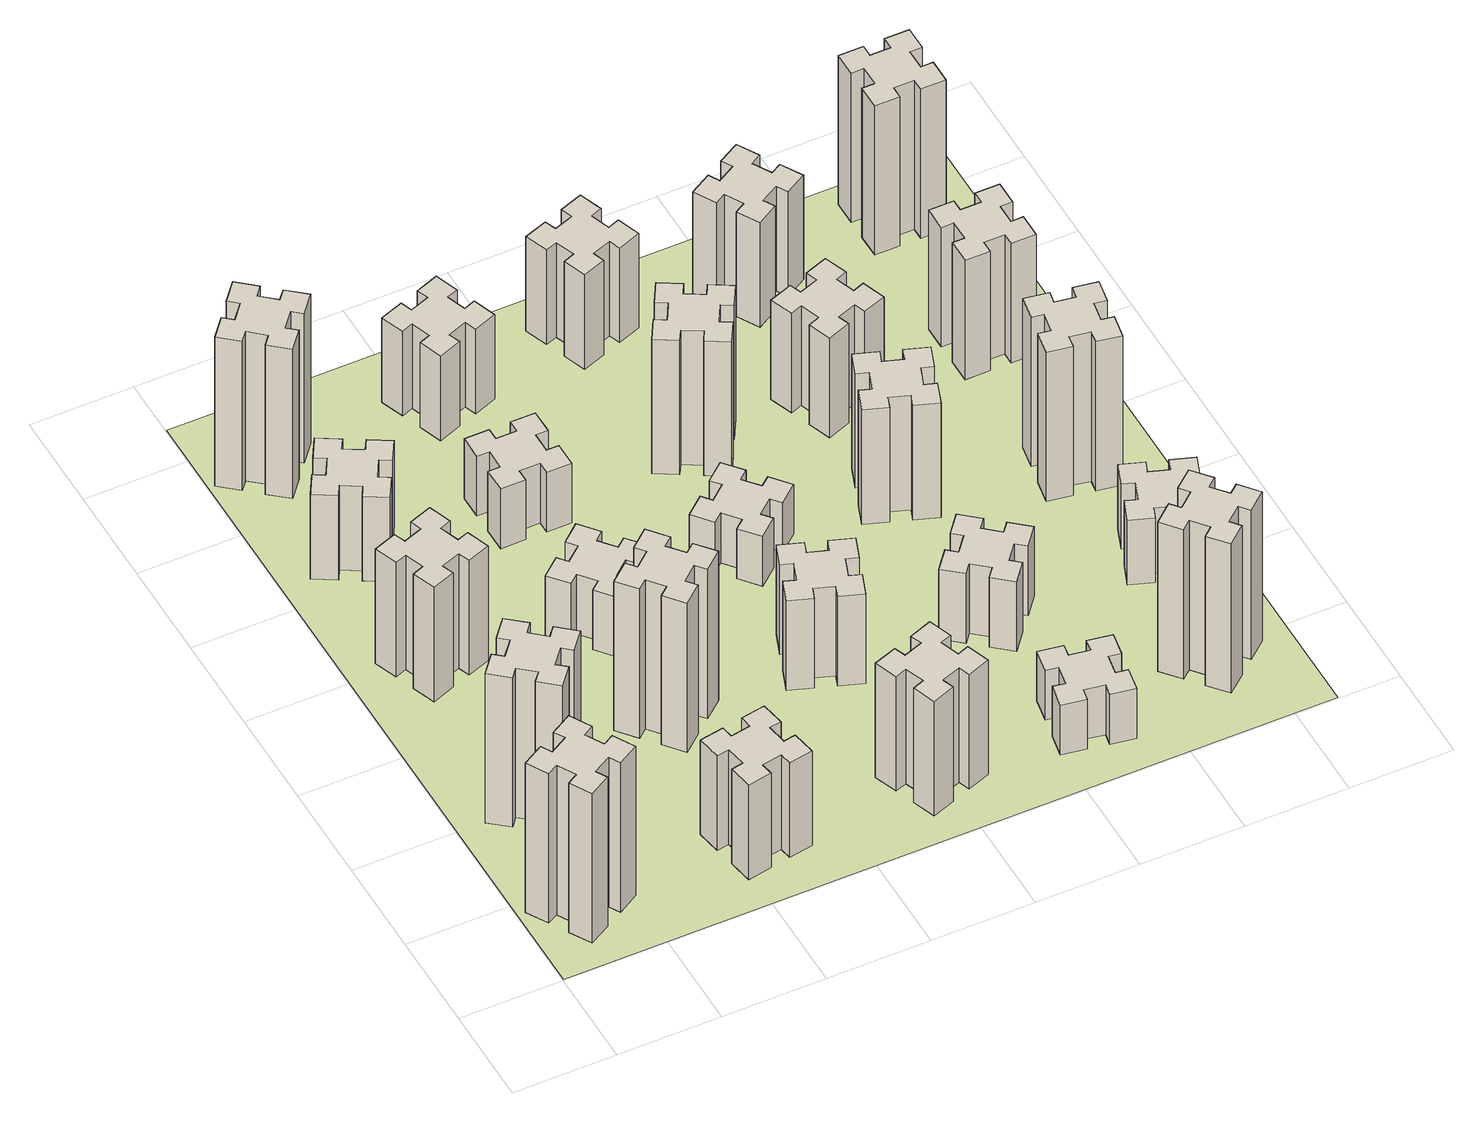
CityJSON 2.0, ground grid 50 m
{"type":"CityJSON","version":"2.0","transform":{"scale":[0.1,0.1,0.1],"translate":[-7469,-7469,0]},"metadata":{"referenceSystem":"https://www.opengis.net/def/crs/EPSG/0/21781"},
"CityObjects":{
"building1":{"type":"Building","attributes":{"class":"1000","function":"1000","usage":"1000","yearOfConstruction":2016,"roofType":"1000","measuredHeight":90,"storeysAboveGround":30,"storeysBelowGround":0},"geometry":[{"type":"Solid","lod":"1","boundaries":[[[[0,1,2,3,4,5,6,7,8,9,10,11,12,13,14,15,16,17,18,19]],[[17,16,20,21]],[[16,15,22,20]],[[15,14,23,22]],[[14,13,24,23]],[[13,12,25,24]],[[12,11,26,25]],[[11,10,27,26]],[[10,9,28,27]],[[9,8,29,28]],[[8,7,30,29]],[[7,6,31,30]],[[6,5,32,31]],[[5,4,33,32]],[[4,3,34,33]],[[3,2,35,34]],[[2,1,36,35]],[[1,0,37,36]],[[0,19,38,37]],[[19,18,39,38]],[[18,17,21,39]],[[24,25,26,27,28,29,30,31,32,33,34,35,36,37,38,39,21,20,22,23]]]]}]},
"building2":{"type":"Building","attributes":{"class":"1000","function":"1000","usage":"1000","yearOfConstruction":2016,"roofType":"1000","measuredHeight":90,"storeysAboveGround":30,"storeysBelowGround":0},"geometry":[{"type":"Solid","lod":"1","boundaries":[[[[40,41,42,43,44,45,46,47,48,49,50,51,52,53,54,55,56,57,58,59]],[[57,56,60,61]],[[56,55,62,60]],[[55,54,63,62]],[[54,53,64,63]],[[53,52,65,64]],[[52,51,66,65]],[[51,50,67,66]],[[50,49,68,67]],[[49,48,69,68]],[[48,47,70,69]],[[47,46,71,70]],[[46,45,72,71]],[[45,44,73,72]],[[44,43,74,73]],[[43,42,75,74]],[[42,41,76,75]],[[41,40,77,76]],[[40,59,78,77]],[[59,58,79,78]],[[58,57,61,79]],[[64,65,66,67,68,69,70,71,72,73,74,75,76,77,78,79,61,60,62,63]]]]}]},
"building3":{"type":"Building","attributes":{"class":"1000","function":"1000","usage":"1000","yearOfConstruction":2016,"roofType":"1000","measuredHeight":69,"storeysAboveGround":30,"storeysBelowGround":0},"geometry":[{"type":"Solid","lod":"1","boundaries":[[[[80,81,82,83,84,85,86,87,88,89,90,91,92,93,94,95,96,97,98,99]],[[97,96,100,101]],[[96,95,102,100]],[[95,94,103,102]],[[94,93,104,103]],[[93,92,105,104]],[[92,91,106,105]],[[91,90,107,106]],[[90,89,108,107]],[[89,88,109,108]],[[88,87,110,109]],[[87,86,111,110]],[[86,85,112,111]],[[85,84,113,112]],[[84,83,114,113]],[[83,82,115,114]],[[82,81,116,115]],[[81,80,117,116]],[[80,99,118,117]],[[99,98,119,118]],[[98,97,101,119]],[[104,105,106,107,108,109,110,111,112,113,114,115,116,117,118,119,101,100,102,103]]]]}]},
"building4":{"type":"Building","attributes":{"class":"1000","function":"1000","usage":"1000","yearOfConstruction":2016,"roofType":"1000","measuredHeight":51,"storeysAboveGround":30,"storeysBelowGround":0},"geometry":[{"type":"Solid","lod":"1","boundaries":[[[[120,121,122,123,124,125,126,127,128,129,130,131,132,133,134,135,136,137,138,139]],[[137,136,140,141]],[[136,135,142,140]],[[135,134,143,142]],[[134,133,144,143]],[[133,132,145,144]],[[132,131,146,145]],[[131,130,147,146]],[[130,129,148,147]],[[129,128,149,148]],[[128,127,150,149]],[[127,126,151,150]],[[126,125,152,151]],[[125,124,153,152]],[[124,123,154,153]],[[123,122,155,154]],[[122,121,156,155]],[[121,120,157,156]],[[120,139,158,157]],[[139,138,159,158]],[[138,137,141,159]],[[144,145,146,147,148,149,150,151,152,153,154,155,156,157,158,159,141,140,142,143]]]]}]},
"building5":{"type":"Building","attributes":{"class":"1000","function":"1000","usage":"1000","yearOfConstruction":2016,"roofType":"1000","measuredHeight":57,"storeysAboveGround":30,"storeysBelowGround":0},"geometry":[{"type":"Solid","lod":"1","boundaries":[[[[160,161,162,163,164,165,166,167,168,169,170,171,172,173,174,175,176,177,178,179]],[[177,176,180,181]],[[176,175,182,180]],[[175,174,183,182]],[[174,173,184,183]],[[173,172,185,184]],[[172,171,186,185]],[[171,170,187,186]],[[170,169,188,187]],[[169,168,189,188]],[[168,167,190,189]],[[167,166,191,190]],[[166,165,192,191]],[[165,164,193,192]],[[164,163,194,193]],[[163,162,195,194]],[[162,161,196,195]],[[161,160,197,196]],[[160,179,198,197]],[[179,178,199,198]],[[178,177,181,199]],[[184,185,186,187,188,189,190,191,192,193,194,195,196,197,198,199,181,180,182,183]]]]}]},
"building6":{"type":"Building","attributes":{"class":"1000","function":"1000","usage":"1000","yearOfConstruction":2016,"roofType":"1000","measuredHeight":90,"storeysAboveGround":30,"storeysBelowGround":0},"geometry":[{"type":"Solid","lod":"1","boundaries":[[[[200,201,202,203,204,205,206,207,208,209,210,211,212,213,214,215,216,217,218,219]],[[217,216,220,221]],[[216,215,222,220]],[[215,214,223,222]],[[214,213,224,223]],[[213,212,225,224]],[[212,211,226,225]],[[211,210,227,226]],[[210,209,228,227]],[[209,208,229,228]],[[208,207,230,229]],[[207,206,231,230]],[[206,205,232,231]],[[205,204,233,232]],[[204,203,234,233]],[[203,202,235,234]],[[202,201,236,235]],[[201,200,237,236]],[[200,219,238,237]],[[219,218,239,238]],[[218,217,221,239]],[[224,225,226,227,228,229,230,231,232,233,234,235,236,237,238,239,221,220,222,223]]]]}]},
"building7":{"type":"Building","attributes":{"class":"1000","function":"1000","usage":"1000","yearOfConstruction":2016,"roofType":"1000","measuredHeight":90,"storeysAboveGround":30,"storeysBelowGround":0},"geometry":[{"type":"Solid","lod":"1","boundaries":[[[[240,241,242,243,244,245,246,247,248,249,250,251,252,253,254,255,256,257,258,259]],[[257,256,260,261]],[[256,255,262,260]],[[255,254,263,262]],[[254,253,264,263]],[[253,252,265,264]],[[252,251,266,265]],[[251,250,267,266]],[[250,249,268,267]],[[249,248,269,268]],[[248,247,270,269]],[[247,246,271,270]],[[246,245,272,271]],[[245,244,273,272]],[[244,243,274,273]],[[243,242,275,274]],[[242,241,276,275]],[[241,240,277,276]],[[240,259,278,277]],[[259,258,279,278]],[[258,257,261,279]],[[264,265,266,267,268,269,270,271,272,273,274,275,276,277,278,279,261,260,262,263]]]]}]},
"building8":{"type":"Building","attributes":{"class":"1000","function":"1000","usage":"1000","yearOfConstruction":2016,"roofType":"1000","measuredHeight":36,"storeysAboveGround":30,"storeysBelowGround":0},"geometry":[{"type":"Solid","lod":"1","boundaries":[[[[280,281,282,283,284,285,286,287,288,289,290,291,292,293,294,295,296,297,298,299]],[[297,296,300,301]],[[296,295,302,300]],[[295,294,303,302]],[[294,293,304,303]],[[293,292,305,304]],[[292,291,306,305]],[[291,290,307,306]],[[290,289,308,307]],[[289,288,309,308]],[[288,287,310,309]],[[287,286,311,310]],[[286,285,312,311]],[[285,284,313,312]],[[284,283,314,313]],[[283,282,315,314]],[[282,281,316,315]],[[281,280,317,316]],[[280,299,318,317]],[[299,298,319,318]],[[298,297,301,319]],[[304,305,306,307,308,309,310,311,312,313,314,315,316,317,318,319,301,300,302,303]]]]}]},
"building9":{"type":"Building","attributes":{"class":"1000","function":"1000","usage":"1000","yearOfConstruction":2016,"roofType":"1000","measuredHeight":36,"storeysAboveGround":30,"storeysBelowGround":0},"geometry":[{"type":"Solid","lod":"1","boundaries":[[[[320,321,322,323,324,325,326,327,328,329,330,331,332,333,334,335,336,337,338,339]],[[337,336,340,341]],[[336,335,342,340]],[[335,334,343,342]],[[334,333,344,343]],[[333,332,345,344]],[[332,331,346,345]],[[331,330,347,346]],[[330,329,348,347]],[[329,328,349,348]],[[328,327,350,349]],[[327,326,351,350]],[[326,325,352,351]],[[325,324,353,352]],[[324,323,354,353]],[[323,322,355,354]],[[322,321,356,355]],[[321,320,357,356]],[[320,339,358,357]],[[339,338,359,358]],[[338,337,341,359]],[[344,345,346,347,348,349,350,351,352,353,354,355,356,357,358,359,341,340,342,343]]]]}]},
"building10":{"type":"Building","attributes":{"class":"1000","function":"1000","usage":"1000","yearOfConstruction":2016,"roofType":"1000","measuredHeight":69,"storeysAboveGround":30,"storeysBelowGround":0},"geometry":[{"type":"Solid","lod":"1","boundaries":[[[[360,361,362,363,364,365,366,367,368,369,370,371,372,373,374,375,376,377,378,379]],[[377,376,380,381]],[[376,375,382,380]],[[375,374,383,382]],[[374,373,384,383]],[[373,372,385,384]],[[372,371,386,385]],[[371,370,387,386]],[[370,369,388,387]],[[369,368,389,388]],[[368,367,390,389]],[[367,366,391,390]],[[366,365,392,391]],[[365,364,393,392]],[[364,363,394,393]],[[363,362,395,394]],[[362,361,396,395]],[[361,360,397,396]],[[360,379,398,397]],[[379,378,399,398]],[[378,377,381,399]],[[384,385,386,387,388,389,390,391,392,393,394,395,396,397,398,399,381,380,382,383]]]]}]},
"building11":{"type":"Building","attributes":{"class":"1000","function":"1000","usage":"1000","yearOfConstruction":2016,"roofType":"1000","measuredHeight":51,"storeysAboveGround":30,"storeysBelowGround":0},"geometry":[{"type":"Solid","lod":"1","boundaries":[[[[400,401,402,403,404,405,406,407,408,409,410,411,412,413,414,415,416,417,418,419]],[[417,416,420,421]],[[416,415,422,420]],[[415,414,423,422]],[[414,413,424,423]],[[413,412,425,424]],[[412,411,426,425]],[[411,410,427,426]],[[410,409,428,427]],[[409,408,429,428]],[[408,407,430,429]],[[407,406,431,430]],[[406,405,432,431]],[[405,404,433,432]],[[404,403,434,433]],[[403,402,435,434]],[[402,401,436,435]],[[401,400,437,436]],[[400,419,438,437]],[[419,418,439,438]],[[418,417,421,439]],[[424,425,426,427,428,429,430,431,432,433,434,435,436,437,438,439,421,420,422,423]]]]}]},
"building12":{"type":"Building","attributes":{"class":"1000","function":"1000","usage":"1000","yearOfConstruction":2016,"roofType":"1000","measuredHeight":54,"storeysAboveGround":30,"storeysBelowGround":0},"geometry":[{"type":"Solid","lod":"1","boundaries":[[[[440,441,442,443,444,445,446,447,448,449,450,451,452,453,454,455,456,457,458,459]],[[457,456,460,461]],[[456,455,462,460]],[[455,454,463,462]],[[454,453,464,463]],[[453,452,465,464]],[[452,451,466,465]],[[451,450,467,466]],[[450,449,468,467]],[[449,448,469,468]],[[448,447,470,469]],[[447,446,471,470]],[[446,445,472,471]],[[445,444,473,472]],[[444,443,474,473]],[[443,442,475,474]],[[442,441,476,475]],[[441,440,477,476]],[[440,459,478,477]],[[459,458,479,478]],[[458,457,461,479]],[[464,465,466,467,468,469,470,471,472,473,474,475,476,477,478,479,461,460,462,463]]]]}]},
"building13":{"type":"Building","attributes":{"class":"1000","function":"1000","usage":"1000","yearOfConstruction":2016,"roofType":"1000","measuredHeight":30,"storeysAboveGround":30,"storeysBelowGround":0},"geometry":[{"type":"Solid","lod":"1","boundaries":[[[[480,481,482,483,484,485,486,487,488,489,490,491,492,493,494,495,496,497,498,499]],[[497,496,500,501]],[[496,495,502,500]],[[495,494,503,502]],[[494,493,504,503]],[[493,492,505,504]],[[492,491,506,505]],[[491,490,507,506]],[[490,489,508,507]],[[489,488,509,508]],[[488,487,510,509]],[[487,486,511,510]],[[486,485,512,511]],[[485,484,513,512]],[[484,483,514,513]],[[483,482,515,514]],[[482,481,516,515]],[[481,480,517,516]],[[480,499,518,517]],[[499,498,519,518]],[[498,497,501,519]],[[504,505,506,507,508,509,510,511,512,513,514,515,516,517,518,519,501,500,502,503]]]]}]},
"building14":{"type":"Building","attributes":{"class":"1000","function":"1000","usage":"1000","yearOfConstruction":2016,"roofType":"1000","measuredHeight":81,"storeysAboveGround":30,"storeysBelowGround":0},"geometry":[{"type":"Solid","lod":"1","boundaries":[[[[520,521,522,523,524,525,526,527,528,529,530,531,532,533,534,535,536,537,538,539]],[[537,536,540,541]],[[536,535,542,540]],[[535,534,543,542]],[[534,533,544,543]],[[533,532,545,544]],[[532,531,546,545]],[[531,530,547,546]],[[530,529,548,547]],[[529,528,549,548]],[[528,527,550,549]],[[527,526,551,550]],[[526,525,552,551]],[[525,524,553,552]],[[524,523,554,553]],[[523,522,555,554]],[[522,521,556,555]],[[521,520,557,556]],[[520,539,558,557]],[[539,538,559,558]],[[538,537,541,559]],[[544,545,546,547,548,549,550,551,552,553,554,555,556,557,558,559,541,540,542,543]]]]}]},
"building15":{"type":"Building","attributes":{"class":"1000","function":"1000","usage":"1000","yearOfConstruction":2016,"roofType":"1000","measuredHeight":30,"storeysAboveGround":30,"storeysBelowGround":0},"geometry":[{"type":"Solid","lod":"1","boundaries":[[[[560,561,562,563,564,565,566,567,568,569,570,571,572,573,574,575,576,577,578,579]],[[577,576,580,581]],[[576,575,582,580]],[[575,574,583,582]],[[574,573,584,583]],[[573,572,585,584]],[[572,571,586,585]],[[571,570,587,586]],[[570,569,588,587]],[[569,568,589,588]],[[568,567,590,589]],[[567,566,591,590]],[[566,565,592,591]],[[565,564,593,592]],[[564,563,594,593]],[[563,562,595,594]],[[562,561,596,595]],[[561,560,597,596]],[[560,579,598,597]],[[579,578,599,598]],[[578,577,581,599]],[[584,585,586,587,588,589,590,591,592,593,594,595,596,597,598,599,581,580,582,583]]]]}]},
"building16":{"type":"Building","attributes":{"class":"1000","function":"1000","usage":"1000","yearOfConstruction":2016,"roofType":"1000","measuredHeight":57,"storeysAboveGround":30,"storeysBelowGround":0},"geometry":[{"type":"Solid","lod":"1","boundaries":[[[[600,601,602,603,604,605,606,607,608,609,610,611,612,613,614,615,616,617,618,619]],[[617,616,620,621]],[[616,615,622,620]],[[615,614,623,622]],[[614,613,624,623]],[[613,612,625,624]],[[612,611,626,625]],[[611,610,627,626]],[[610,609,628,627]],[[609,608,629,628]],[[608,607,630,629]],[[607,606,631,630]],[[606,605,632,631]],[[605,604,633,632]],[[604,603,634,633]],[[603,602,635,634]],[[602,601,636,635]],[[601,600,637,636]],[[600,619,638,637]],[[619,618,639,638]],[[618,617,621,639]],[[624,625,626,627,628,629,630,631,632,633,634,635,636,637,638,639,621,620,622,623]]]]}]},
"building17":{"type":"Building","attributes":{"class":"1000","function":"1000","usage":"1000","yearOfConstruction":2016,"roofType":"1000","measuredHeight":42,"storeysAboveGround":30,"storeysBelowGround":0},"geometry":[{"type":"Solid","lod":"1","boundaries":[[[[640,641,642,643,644,645,646,647,648,649,650,651,652,653,654,655,656,657,658,659]],[[657,656,660,661]],[[656,655,662,660]],[[655,654,663,662]],[[654,653,664,663]],[[653,652,665,664]],[[652,651,666,665]],[[651,650,667,666]],[[650,649,668,667]],[[649,648,669,668]],[[648,647,670,669]],[[647,646,671,670]],[[646,645,672,671]],[[645,644,673,672]],[[644,643,674,673]],[[643,642,675,674]],[[642,641,676,675]],[[641,640,677,676]],[[640,659,678,677]],[[659,658,679,678]],[[658,657,661,679]],[[664,665,666,667,668,669,670,671,672,673,674,675,676,677,678,679,661,660,662,663]]]]}]},
"building18":{"type":"Building","attributes":{"class":"1000","function":"1000","usage":"1000","yearOfConstruction":2016,"roofType":"1000","measuredHeight":69,"storeysAboveGround":30,"storeysBelowGround":0},"geometry":[{"type":"Solid","lod":"1","boundaries":[[[[680,681,682,683,684,685,686,687,688,689,690,691,692,693,694,695,696,697,698,699]],[[697,696,700,701]],[[696,695,702,700]],[[695,694,703,702]],[[694,693,704,703]],[[693,692,705,704]],[[692,691,706,705]],[[691,690,707,706]],[[690,689,708,707]],[[689,688,709,708]],[[688,687,710,709]],[[687,686,711,710]],[[686,685,712,711]],[[685,684,713,712]],[[684,683,714,713]],[[683,682,715,714]],[[682,681,716,715]],[[681,680,717,716]],[[680,699,718,717]],[[699,698,719,718]],[[698,697,701,719]],[[704,705,706,707,708,709,710,711,712,713,714,715,716,717,718,719,701,700,702,703]]]]}]},
"building19":{"type":"Building","attributes":{"class":"1000","function":"1000","usage":"1000","yearOfConstruction":2016,"roofType":"1000","measuredHeight":60,"storeysAboveGround":30,"storeysBelowGround":0},"geometry":[{"type":"Solid","lod":"1","boundaries":[[[[720,721,722,723,724,725,726,727,728,729,730,731,732,733,734,735,736,737,738,739]],[[737,736,740,741]],[[736,735,742,740]],[[735,734,743,742]],[[734,733,744,743]],[[733,732,745,744]],[[732,731,746,745]],[[731,730,747,746]],[[730,729,748,747]],[[729,728,749,748]],[[728,727,750,749]],[[727,726,751,750]],[[726,725,752,751]],[[725,724,753,752]],[[724,723,754,753]],[[723,722,755,754]],[[722,721,756,755]],[[721,720,757,756]],[[720,739,758,757]],[[739,738,759,758]],[[738,737,741,759]],[[744,745,746,747,748,749,750,751,752,753,754,755,756,757,758,759,741,740,742,743]]]]}]},
"building20":{"type":"Building","attributes":{"class":"1000","function":"1000","usage":"1000","yearOfConstruction":2016,"roofType":"1000","measuredHeight":90,"storeysAboveGround":30,"storeysBelowGround":0},"geometry":[{"type":"Solid","lod":"1","boundaries":[[[[760,761,762,763,764,765,766,767,768,769,770,771,772,773,774,775,776,777,778,779]],[[777,776,780,781]],[[776,775,782,780]],[[775,774,783,782]],[[774,773,784,783]],[[773,772,785,784]],[[772,771,786,785]],[[771,770,787,786]],[[770,769,788,787]],[[769,768,789,788]],[[768,767,790,789]],[[767,766,791,790]],[[766,765,792,791]],[[765,764,793,792]],[[764,763,794,793]],[[763,762,795,794]],[[762,761,796,795]],[[761,760,797,796]],[[760,779,798,797]],[[779,778,799,798]],[[778,777,781,799]],[[784,785,786,787,788,789,790,791,792,793,794,795,796,797,798,799,781,780,782,783]]]]}]},
"building21":{"type":"Building","attributes":{"class":"1000","function":"1000","usage":"1000","yearOfConstruction":2016,"roofType":"1000","measuredHeight":63,"storeysAboveGround":30,"storeysBelowGround":0},"geometry":[{"type":"Solid","lod":"1","boundaries":[[[[800,801,802,803,804,805,806,807,808,809,810,811,812,813,814,815,816,817,818,819]],[[817,816,820,821]],[[816,815,822,820]],[[815,814,823,822]],[[814,813,824,823]],[[813,812,825,824]],[[812,811,826,825]],[[811,810,827,826]],[[810,809,828,827]],[[809,808,829,828]],[[808,807,830,829]],[[807,806,831,830]],[[806,805,832,831]],[[805,804,833,832]],[[804,803,834,833]],[[803,802,835,834]],[[802,801,836,835]],[[801,800,837,836]],[[800,819,838,837]],[[819,818,839,838]],[[818,817,821,839]],[[824,825,826,827,828,829,830,831,832,833,834,835,836,837,838,839,821,820,822,823]]]]}]},
"building22":{"type":"Building","attributes":{"class":"1000","function":"1000","usage":"1000","yearOfConstruction":2016,"roofType":"1000","measuredHeight":39,"storeysAboveGround":30,"storeysBelowGround":0},"geometry":[{"type":"Solid","lod":"1","boundaries":[[[[840,841,842,843,844,845,846,847,848,849,850,851,852,853,854,855,856,857,858,859]],[[857,856,860,861]],[[856,855,862,860]],[[855,854,863,862]],[[854,853,864,863]],[[853,852,865,864]],[[852,851,866,865]],[[851,850,867,866]],[[850,849,868,867]],[[849,848,869,868]],[[848,847,870,869]],[[847,846,871,870]],[[846,845,872,871]],[[845,844,873,872]],[[844,843,874,873]],[[843,842,875,874]],[[842,841,876,875]],[[841,840,877,876]],[[840,859,878,877]],[[859,858,879,878]],[[858,857,861,879]],[[864,865,866,867,868,869,870,871,872,873,874,875,876,877,878,879,861,860,862,863]]]]}]},
"building23":{"type":"Building","attributes":{"class":"1000","function":"1000","usage":"1000","yearOfConstruction":2016,"roofType":"1000","measuredHeight":90,"storeysAboveGround":30,"storeysBelowGround":0},"geometry":[{"type":"Solid","lod":"1","boundaries":[[[[880,881,882,883,884,885,886,887,888,889,890,891,892,893,894,895,896,897,898,899]],[[897,896,900,901]],[[896,895,902,900]],[[895,894,903,902]],[[894,893,904,903]],[[893,892,905,904]],[[892,891,906,905]],[[891,890,907,906]],[[890,889,908,907]],[[889,888,909,908]],[[888,887,910,909]],[[887,886,911,910]],[[886,885,912,911]],[[885,884,913,912]],[[884,883,914,913]],[[883,882,915,914]],[[882,881,916,915]],[[881,880,917,916]],[[880,899,918,917]],[[899,898,919,918]],[[898,897,901,919]],[[904,905,906,907,908,909,910,911,912,913,914,915,916,917,918,919,901,900,902,903]]]]}]},
"building24":{"type":"Building","attributes":{"class":"1000","function":"1000","usage":"1000","yearOfConstruction":2016,"roofType":"1000","measuredHeight":72,"storeysAboveGround":30,"storeysBelowGround":0},"geometry":[{"type":"Solid","lod":"1","boundaries":[[[[920,921,922,923,924,925,926,927,928,929,930,931,932,933,934,935,936,937,938,939]],[[937,936,940,941]],[[936,935,942,940]],[[935,934,943,942]],[[934,933,944,943]],[[933,932,945,944]],[[932,931,946,945]],[[931,930,947,946]],[[930,929,948,947]],[[929,928,949,948]],[[928,927,950,949]],[[927,926,951,950]],[[926,925,952,951]],[[925,924,953,952]],[[924,923,954,953]],[[923,922,955,954]],[[922,921,956,955]],[[921,920,957,956]],[[920,939,958,957]],[[939,938,959,958]],[[938,937,941,959]],[[944,945,946,947,948,949,950,951,952,953,954,955,956,957,958,959,941,940,942,943]]]]}]},
"building25":{"type":"Building","attributes":{"class":"1000","function":"1000","usage":"1000","yearOfConstruction":2016,"roofType":"1000","measuredHeight":90,"storeysAboveGround":30,"storeysBelowGround":0},"geometry":[{"type":"Solid","lod":"1","boundaries":[[[[960,961,962,963,964,965,966,967,968,969,970,971,972,973,974,975,976,977,978,979]],[[977,976,980,981]],[[976,975,982,980]],[[975,974,983,982]],[[974,973,984,983]],[[973,972,985,984]],[[972,971,986,985]],[[971,970,987,986]],[[970,969,988,987]],[[969,968,989,988]],[[968,967,990,989]],[[967,966,991,990]],[[966,965,992,991]],[[965,964,993,992]],[[964,963,994,993]],[[963,962,995,994]],[[962,961,996,995]],[[961,960,997,996]],[[960,979,998,997]],[[979,978,999,998]],[[978,977,981,999]],[[984,985,986,987,988,989,990,991,992,993,994,995,996,997,998,999,981,980,982,983]]]]}]},
"landuse1":{"type":"LandUse","attributes":{"name":"plot1","function":"1010"},"geometry":[{"type":"MultiSurface","lod":"1","boundaries":[[[1000,1001,1002,1003]]]}]}
},
"vertices":[
[155,364,0],[205,277,0],[153,247,0],[213,143,0],[317,203,0],[287,255,0],[374,305,0],[404,253,0],[508,313,0],[448,417,0],[396,387,0],[346,474,0],[398,504,0],[338,608,0],[234,548,0],[264,496,0],[177,446,0],[147,498,0],[43,438,0],[103,334,0],[177,446,900],[147,498,900],[264,496,900],[234,548,900],[338,608,900],[398,504,900],[346,474,900],[396,387,900],[448,417,900],[508,313,900],[404,253,900],[374,305,900],[287,255,900],[317,203,900],[213,143,900],[153,247,900],[205,277,900],[155,364,900],[103,334,900],[43,438,900],
[484,1067,0],[408,1132,0],[446,1178,0],[354,1255,0],[277,1163,0],[323,1124,0],[259,1048,0],[213,1086,0],[136,994,0],[228,917,0],[266,963,0],[343,899,0],[304,853,0],[396,776,0],[473,868,0],[427,906,0],[492,983,0],[538,944,0],[615,1036,0],[523,1113,0],[492,983,900],[538,944,900],[427,906,900],[473,868,900],[396,776,900],[304,853,900],[343,899,900],[266,963,900],[228,917,900],[136,994,900],[213,1086,900],[259,1048,900],[323,1124,900],[277,1163,900],[354,1255,900],[446,1178,900],[408,1132,900],[484,1067,900],[523,1113,900],[615,1036,900],
[366,1835,0],[460,1869,0],[480,1813,0],[593,1854,0],[552,1967,0],[496,1946,0],[462,2040,0],[518,2060,0],[477,2173,0],[364,2132,0],[385,2076,0],[291,2042,0],[270,2098,0],[157,2057,0],[199,1944,0],[255,1965,0],[289,1871,0],[233,1850,0],[274,1737,0],[387,1779,0],[289,1871,690],[233,1850,690],[255,1965,690],[199,1944,690],[157,2057,690],[270,2098,690],[291,2042,690],[385,2076,690],[364,2132,690],[477,2173,690],[518,2060,690],[462,2040,690],[496,1946,690],[552,1967,690],[593,1854,690],[480,1813,690],[460,1869,690],[366,1835,690],[387,1779,690],[274,1737,690],
[277,2625,0],[364,2575,0],[334,2523,0],[438,2463,0],[498,2567,0],[446,2597,0],[496,2684,0],[548,2654,0],[608,2758,0],[504,2818,0],[474,2766,0],[387,2816,0],[417,2868,0],[313,2928,0],[253,2824,0],[305,2794,0],[255,2707,0],[203,2737,0],[143,2633,0],[247,2573,0],[255,2707,510],[203,2737,510],[305,2794,510],[253,2824,510],[313,2928,510],[417,2868,510],[387,2816,510],[474,2766,510],[504,2818,510],[608,2758,510],[548,2654,510],[496,2684,510],[446,2597,510],[498,2567,510],[438,2463,510],[334,2523,510],[364,2575,510],[277,2625,510],[247,2573,510],[143,2633,510],
[1085,258,0],[1184,276,0],[1194,217,0],[1312,237,0],[1291,356,0],[1232,345,0],[1215,444,0],[1274,454,0],[1253,572,0],[1135,551,0],[1145,492,0],[1047,475,0],[1037,534,0],[918,513,0],[939,395,0],[998,405,0],[1016,307,0],[957,297,0],[977,178,0],[1096,199,0],[1016,307,570],[957,297,570],[998,405,570],[939,395,570],[918,513,570],[1037,534,570],[1047,475,570],[1145,492,570],[1135,551,570],[1253,572,570],[1274,454,570],[1215,444,570],[1232,345,570],[1291,356,570],[1312,237,570],[1194,217,570],[1184,276,570],[1085,258,570],[1096,199,570],[977,178,570],
[384,3387,0],[308,3452,0],[346,3498,0],[254,3575,0],[177,3483,0],[223,3444,0],[159,3368,0],[113,3406,0],[36,3314,0],[128,3237,0],[166,3283,0],[243,3219,0],[204,3173,0],[296,3096,0],[373,3188,0],[327,3226,0],[392,3303,0],[438,3264,0],[515,3356,0],[423,3433,0],[392,3303,900],[438,3264,900],[327,3226,900],[373,3188,900],[296,3096,900],[204,3173,900],[243,3219,900],[166,3283,900],[128,3237,900],[36,3314,900],[113,3406,900],[159,3368,900],[223,3444,900],[177,3483,900],[254,3575,900],[346,3498,900],[308,3452,900],[384,3387,900],[423,3433,900],[515,3356,900],
[1083,1332,0],[1006,1267,0],[968,1313,0],[876,1236,0],[953,1144,0],[999,1183,0],[1063,1106,0],[1017,1068,0],[1094,976,0],[1186,1053,0],[1148,1099,0],[1224,1163,0],[1263,1117,0],[1355,1194,0],[1278,1286,0],[1232,1248,0],[1167,1324,0],[1213,1363,0],[1136,1455,0],[1044,1378,0],[1167,1324,900],[1213,1363,900],[1232,1248,900],[1278,1286,900],[1355,1194,900],[1263,1117,900],[1224,1163,900],[1148,1099,900],[1186,1053,900],[1094,976,900],[1017,1068,900],[1063,1106,900],[999,1183,900],[953,1144,900],[876,1236,900],[968,1313,900],[1006,1267,900],[1083,1332,900],[1044,1378,900],[1136,1455,900],
[1083,1972,0],[1006,1907,0],[968,1953,0],[876,1876,0],[953,1784,0],[999,1823,0],[1063,1746,0],[1017,1708,0],[1094,1616,0],[1186,1693,0],[1148,1739,0],[1224,1803,0],[1263,1757,0],[1355,1834,0],[1278,1926,0],[1232,1888,0],[1167,1964,0],[1213,2003,0],[1136,2095,0],[1044,2018,0],[1167,1964,360],[1213,2003,360],[1232,1888,360],[1278,1926,360],[1355,1834,360],[1263,1757,360],[1224,1803,360],[1148,1739,360],[1186,1693,360],[1094,1616,360],[1017,1708,360],[1063,1746,360],[999,1823,360],[953,1784,360],[876,1876,360],[968,1953,360],[1006,1907,360],[1083,1972,360],[1044,2018,360],[1136,2095,360],
[1005,2645,0],[1005,2545,0],[945,2545,0],[945,2425,0],[1065,2425,0],[1065,2485,0],[1165,2485,0],[1165,2425,0],[1285,2425,0],[1285,2545,0],[1225,2545,0],[1225,2645,0],[1285,2645,0],[1285,2765,0],[1165,2765,0],[1165,2705,0],[1065,2705,0],[1065,2765,0],[945,2765,0],[945,2645,0],[1065,2705,360],[1065,2765,360],[1165,2705,360],[1165,2765,360],[1285,2765,360],[1285,2645,360],[1225,2645,360],[1225,2545,360],[1285,2545,360],[1285,2425,360],[1165,2425,360],[1165,2485,360],[1065,2485,360],[1065,2425,360],[945,2425,360],[945,2545,360],[1005,2545,360],[1005,2645,360],[945,2645,360],[945,2765,360],
[1965,496,0],[1871,462,0],[1850,518,0],[1737,477,0],[1779,364,0],[1835,385,0],[1869,291,0],[1813,270,0],[1854,157,0],[1967,199,0],[1946,255,0],[2040,289,0],[2060,233,0],[2173,274,0],[2132,387,0],[2076,366,0],[2042,460,0],[2098,480,0],[2057,593,0],[1944,552,0],[2042,460,690],[2098,480,690],[2076,366,690],[2132,387,690],[2173,274,690],[2060,233,690],[2040,289,690],[1946,255,690],[1967,199,690],[1854,157,690],[1813,270,690],[1869,291,690],[1835,385,690],[1779,364,690],[1737,477,690],[1850,518,690],[1871,462,690],[1965,496,690],[1944,552,690],[2057,593,690],
[1125,3456,0],[1031,3422,0],[1010,3478,0],[897,3437,0],[939,3324,0],[995,3345,0],[1029,3251,0],[973,3230,0],[1014,3117,0],[1127,3159,0],[1106,3215,0],[1200,3249,0],[1220,3193,0],[1333,3234,0],[1292,3347,0],[1236,3326,0],[1202,3420,0],[1258,3440,0],[1217,3553,0],[1104,3512,0],[1202,3420,510],[1258,3440,510],[1236,3326,510],[1292,3347,510],[1333,3234,510],[1220,3193,510],[1200,3249,510],[1106,3215,510],[1127,3159,510],[1014,3117,510],[973,3230,510],[1029,3251,510],[995,3345,510],[939,3324,510],[897,3437,510],[1010,3478,510],[1031,3422,510],[1125,3456,510],[1104,3512,510],[1217,3553,510],
[1769,1300,0],[1735,1206,0],[1679,1227,0],[1637,1114,0],[1750,1073,0],[1771,1129,0],[1865,1095,0],[1844,1039,0],[1957,997,0],[1998,1110,0],[1942,1131,0],[1976,1225,0],[2032,1204,0],[2073,1317,0],[1960,1358,0],[1940,1302,0],[1846,1336,0],[1867,1392,0],[1754,1433,0],[1713,1320,0],[1846,1336,540],[1867,1392,540],[1940,1302,540],[1960,1358,540],[2073,1317,540],[2032,1204,540],[1976,1225,540],[1942,1131,540],[1998,1110,540],[1957,997,540],[1844,1039,540],[1865,1095,540],[1771,1129,540],[1750,1073,540],[1637,1114,540],[1679,1227,540],[1735,1206,540],[1769,1300,540],[1713,1320,540],[1754,1433,540],
[1972,1988,0],[1907,2064,0],[1953,2103,0],[1876,2195,0],[1784,2118,0],[1823,2072,0],[1746,2007,0],[1708,2053,0],[1616,1976,0],[1693,1884,0],[1739,1923,0],[1803,1846,0],[1757,1808,0],[1834,1716,0],[1926,1793,0],[1888,1839,0],[1964,1903,0],[2003,1857,0],[2095,1934,0],[2018,2026,0],[1964,1903,300],[2003,1857,300],[1888,1839,300],[1926,1793,300],[1834,1716,300],[1757,1808,300],[1803,1846,300],[1739,1923,300],[1693,1884,300],[1616,1976,300],[1708,2053,300],[1746,2007,300],[1823,2072,300],[1784,2118,300],[1876,2195,300],[1953,2103,300],[1907,2064,300],[1972,1988,300],[2018,2026,300],[2095,1934,300],
[2054,2666,0],[1967,2716,0],[1997,2768,0],[1893,2828,0],[1833,2724,0],[1885,2694,0],[1835,2607,0],[1783,2637,0],[1723,2533,0],[1827,2473,0],[1857,2525,0],[1944,2475,0],[1914,2423,0],[2018,2363,0],[2078,2467,0],[2026,2497,0],[2076,2584,0],[2128,2554,0],[2188,2658,0],[2084,2718,0],[2076,2584,810],[2128,2554,810],[2026,2497,810],[2078,2467,810],[2018,2363,810],[1914,2423,810],[1944,2475,810],[1857,2525,810],[1827,2473,810],[1723,2533,810],[1783,2637,810],[1835,2607,810],[1885,2694,810],[1833,2724,810],[1893,2828,810],[1997,2768,810],[1967,2716,810],[2054,2666,810],[2084,2718,810],[2188,2658,810],
[2596,444,0],[2578,345,0],[2519,356,0],[2498,237,0],[2617,217,0],[2627,276,0],[2725,258,0],[2715,199,0],[2833,178,0],[2854,297,0],[2795,307,0],[2812,405,0],[2871,395,0],[2892,513,0],[2774,534,0],[2764,475,0],[2665,492,0],[2676,551,0],[2557,572,0],[2537,454,0],[2665,492,300],[2676,551,300],[2764,475,300],[2774,534,300],[2892,513,300],[2871,395,300],[2812,405,300],[2795,307,300],[2854,297,300],[2833,178,300],[2715,199,300],[2725,258,300],[2627,276,300],[2617,217,300],[2498,237,300],[2519,356,300],[2578,345,300],[2596,444,300],[2537,454,300],[2557,572,300],
[1865,3556,0],[1771,3522,0],[1750,3578,0],[1637,3537,0],[1679,3424,0],[1735,3445,0],[1769,3351,0],[1713,3330,0],[1754,3217,0],[1867,3259,0],[1846,3315,0],[1940,3349,0],[1960,3293,0],[2073,3334,0],[2032,3447,0],[1976,3426,0],[1942,3520,0],[1998,3540,0],[1957,3653,0],[1844,3612,0],[1942,3520,570],[1998,3540,570],[1976,3426,570],[2032,3447,570],[2073,3334,570],[1960,3293,570],[1940,3349,570],[1846,3315,570],[1867,3259,570],[1754,3217,570],[1713,3330,570],[1769,3351,570],[1735,3445,570],[1679,3424,570],[1637,3537,570],[1750,3578,570],[1771,3522,570],[1865,3556,570],[1844,3612,570],[1957,3653,570],
[2647,1006,0],[2712,1083,0],[2758,1044,0],[2835,1136,0],[2743,1213,0],[2704,1167,0],[2628,1232,0],[2666,1278,0],[2574,1355,0],[2497,1263,0],[2543,1224,0],[2479,1148,0],[2433,1186,0],[2356,1094,0],[2448,1017,0],[2486,1063,0],[2563,999,0],[2524,953,0],[2616,876,0],[2693,968,0],[2563,999,420],[2524,953,420],[2486,1063,420],[2448,1017,420],[2356,1094,420],[2433,1186,420],[2479,1148,420],[2543,1224,420],[2497,1263,420],[2574,1355,420],[2666,1278,420],[2628,1232,420],[2704,1167,420],[2743,1213,420],[2835,1136,420],[2758,1044,420],[2712,1083,420],[2647,1006,420],[2693,968,420],[2616,876,420],
[2682,1871,0],[2716,1965,0],[2772,1944,0],[2813,2057,0],[2700,2098,0],[2680,2042,0],[2586,2076,0],[2607,2132,0],[2494,2173,0],[2453,2060,0],[2509,2040,0],[2475,1946,0],[2419,1967,0],[2377,1854,0],[2490,1813,0],[2511,1869,0],[2605,1835,0],[2584,1779,0],[2697,1737,0],[2738,1850,0],[2605,1835,690],[2584,1779,690],[2511,1869,690],[2490,1813,690],[2377,1854,690],[2419,1967,690],[2475,1946,690],[2509,2040,690],[2453,2060,690],[2494,2173,690],[2607,2132,690],[2586,2076,690],[2680,2042,690],[2700,2098,690],[2813,2057,690],[2772,1944,690],[2716,1965,690],[2682,1871,690],[2738,1850,690],[2697,1737,690],
[2586,2475,0],[2680,2509,0],[2700,2453,0],[2813,2494,0],[2772,2607,0],[2716,2586,0],[2682,2680,0],[2738,2700,0],[2697,2813,0],[2584,2772,0],[2605,2716,0],[2511,2682,0],[2490,2738,0],[2377,2697,0],[2419,2584,0],[2475,2605,0],[2509,2511,0],[2453,2490,0],[2494,2377,0],[2607,2419,0],[2509,2511,600],[2453,2490,600],[2475,2605,600],[2419,2584,600],[2377,2697,600],[2490,2738,600],[2511,2682,600],[2605,2716,600],[2584,2772,600],[2697,2813,600],[2738,2700,600],[2682,2680,600],[2716,2586,600],[2772,2607,600],[2813,2494,600],[2700,2453,600],[2680,2509,600],[2586,2475,600],[2607,2419,600],[2494,2377,600],
[3368,359,0],[3444,423,0],[3483,377,0],[3575,454,0],[3498,546,0],[3452,508,0],[3387,584,0],[3433,623,0],[3356,715,0],[3264,638,0],[3303,592,0],[3226,527,0],[3188,573,0],[3096,496,0],[3173,404,0],[3219,443,0],[3283,366,0],[3237,328,0],[3314,236,0],[3406,313,0],[3283,366,900],[3237,328,900],[3219,443,900],[3173,404,900],[3096,496,900],[3188,573,900],[3226,527,900],[3303,592,900],[3264,638,900],[3356,715,900],[3433,623,900],[3387,584,900],[3452,508,900],[3498,546,900],[3575,454,900],[3483,377,900],[3444,423,900],[3368,359,900],[3406,313,900],[3314,236,900],
[2716,3347,0],[2666,3434,0],[2718,3464,0],[2658,3568,0],[2554,3508,0],[2584,3456,0],[2497,3406,0],[2467,3458,0],[2363,3398,0],[2423,3294,0],[2475,3324,0],[2525,3237,0],[2473,3207,0],[2533,3103,0],[2637,3163,0],[2607,3215,0],[2694,3265,0],[2724,3213,0],[2828,3273,0],[2768,3377,0],[2694,3265,630],[2724,3213,630],[2607,3215,630],[2637,3163,630],[2533,3103,630],[2473,3207,630],[2525,3237,630],[2475,3324,630],[2423,3294,630],[2363,3398,630],[2467,3458,630],[2497,3406,630],[2584,3456,630],[2554,3508,630],[2658,3568,630],[2718,3464,630],[2666,3434,630],[2716,3347,630],[2768,3377,630],[2828,3273,630],
[3351,1029,0],[3445,995,0],[3424,939,0],[3537,897,0],[3578,1010,0],[3522,1031,0],[3556,1125,0],[3612,1104,0],[3653,1217,0],[3540,1258,0],[3520,1202,0],[3426,1236,0],[3447,1292,0],[3334,1333,0],[3293,1220,0],[3349,1200,0],[3315,1106,0],[3259,1127,0],[3217,1014,0],[3330,973,0],[3315,1106,390],[3259,1127,390],[3349,1200,390],[3293,1220,390],[3334,1333,390],[3447,1292,390],[3426,1236,390],[3520,1202,390],[3540,1258,390],[3653,1217,390],[3612,1104,390],[3556,1125,390],[3522,1031,390],[3578,1010,390],[3537,897,390],[3424,939,390],[3445,995,390],[3351,1029,390],[3330,973,390],[3217,1014,390],
[3267,1656,0],[3365,1638,0],[3355,1579,0],[3473,1558,0],[3494,1677,0],[3435,1687,0],[3452,1785,0],[3511,1775,0],[3532,1893,0],[3414,1914,0],[3404,1855,0],[3305,1872,0],[3316,1931,0],[3197,1952,0],[3177,1834,0],[3236,1824,0],[3218,1725,0],[3159,1736,0],[3138,1617,0],[3257,1597,0],[3218,1725,900],[3159,1736,900],[3236,1824,900],[3177,1834,900],[3197,1952,900],[3316,1931,900],[3305,1872,900],[3404,1855,900],[3414,1914,900],[3532,1893,900],[3511,1775,900],[3452,1785,900],[3435,1687,900],[3494,1677,900],[3473,1558,900],[3355,1579,900],[3365,1638,900],[3267,1656,900],[3257,1597,900],[3138,1617,900],
[3385,2705,0],[3285,2705,0],[3285,2765,0],[3165,2765,0],[3165,2645,0],[3225,2645,0],[3225,2545,0],[3165,2545,0],[3165,2425,0],[3285,2425,0],[3285,2485,0],[3385,2485,0],[3385,2425,0],[3505,2425,0],[3505,2545,0],[3445,2545,0],[3445,2645,0],[3505,2645,0],[3505,2765,0],[3385,2765,0],[3445,2645,720],[3505,2645,720],[3445,2545,720],[3505,2545,720],[3505,2425,720],[3385,2425,720],[3385,2485,720],[3285,2485,720],[3285,2425,720],[3165,2425,720],[3165,2545,720],[3225,2545,720],[3225,2645,720],[3165,2645,720],[3165,2765,720],[3285,2765,720],[3285,2705,720],[3385,2705,720],[3385,2765,720],[3505,2765,720],
[3285,3325,0],[3385,3325,0],[3385,3265,0],[3505,3265,0],[3505,3385,0],[3445,3385,0],[3445,3485,0],[3505,3485,0],[3505,3605,0],[3385,3605,0],[3385,3545,0],[3285,3545,0],[3285,3605,0],[3165,3605,0],[3165,3485,0],[3225,3485,0],[3225,3385,0],[3165,3385,0],[3165,3265,0],[3285,3265,0],[3225,3385,900],[3165,3385,900],[3225,3485,900],[3165,3485,900],[3165,3605,900],[3285,3605,900],[3285,3545,900],[3385,3545,900],[3385,3605,900],[3505,3605,900],[3505,3485,900],[3445,3485,900],[3445,3385,900],[3505,3385,900],[3505,3265,900],[3385,3265,900],[3385,3325,900],[3285,3325,900],[3285,3265,900],[3165,3265,900],
[5,3705,0],[3705,3705,0],[3705,5,0],[5,5,0]
]}
